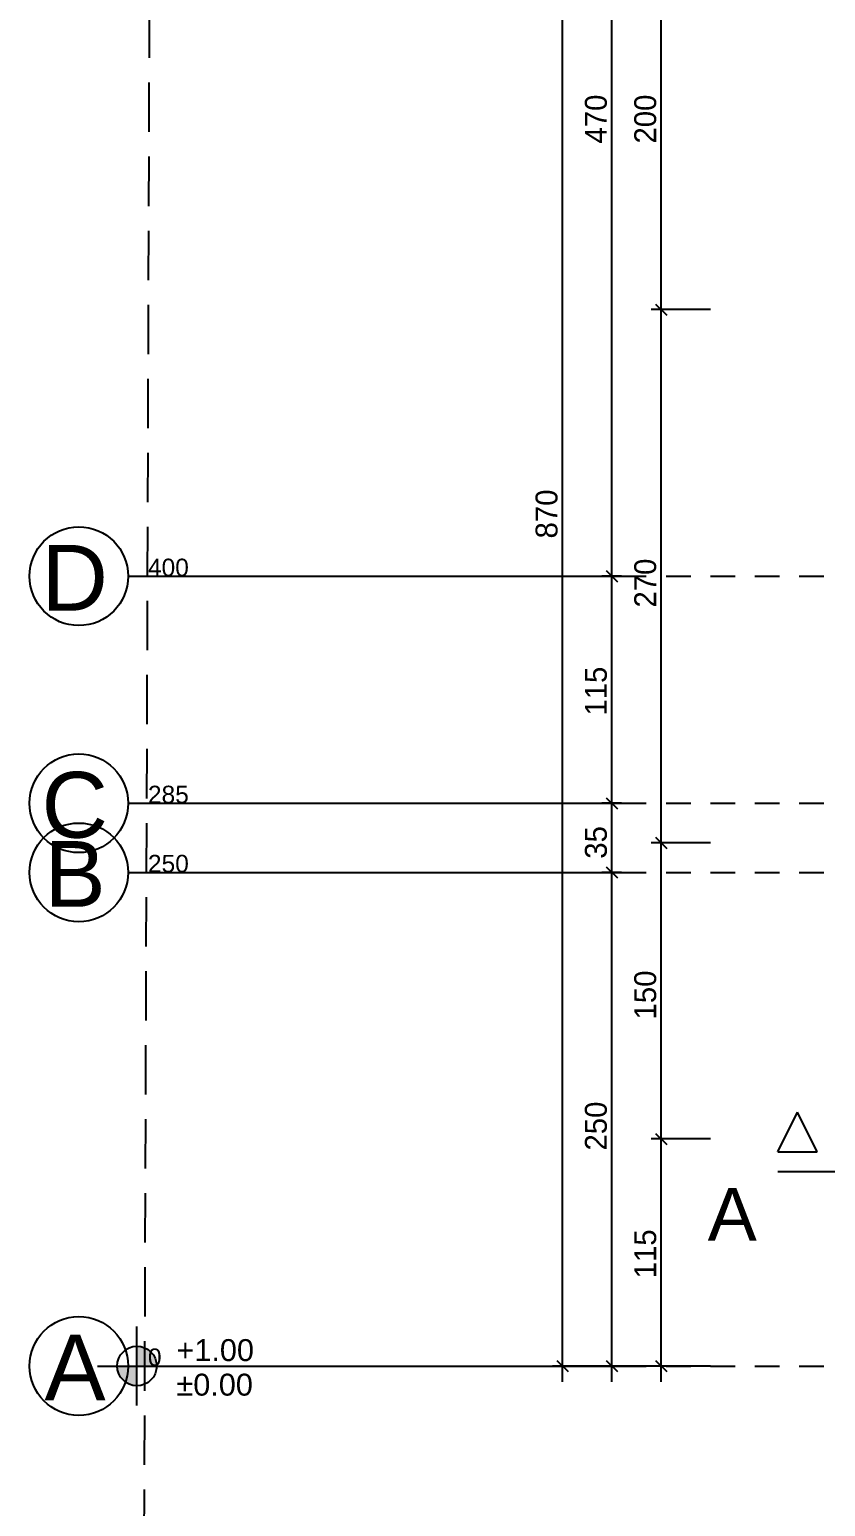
# Model space of a CAD drawing. Header units: metres. Extents: x -220 to 294, y -29 to 18.
# Drawn here: x -90.38 to -86.35, y -0.91 to 6.57 of the extents above; entities that cross this region are included whole.
import ezdxf

# ---------------------------------------------------------------- set-up
doc = ezdxf.new("R2010")
doc.units = ezdxf.units.M
doc.header["$MEASUREMENT"] = 0
for name, pattern in [('CENTER2', [1.125, 0.75, -0.125, 0.125, -0.125]), ('DASHED2', [0.375, 0.25, -0.125]), ('HIDDEN2', [0.1875, 0.125, -0.0625])]:
    doc.linetypes.add(name, pattern=pattern)
for name, color, linetype in [('Aks', 7, 'Continuous'), ('Cizgi', 7, 'Continuous'), ('Kot', 7, 'Continuous'), ('Olculendirme', 7, 'Continuous'), ('Standart', 7, 'Continuous')]:
    doc.layers.add(name, color=color, linetype=linetype)
doc.styles.add('arial_1_18', font='arial.ttf', dxfattribs={"height": 0.2})
doc.styles.add('comic sans ms_1_18', font='comic.ttf', dxfattribs={"height": 0.2})

msp = doc.modelspace()

# ---------------------------------------------------------------- hatches: boundary and pattern name
at = {"layer": 'Kot', "linetype": 'Continuous', "lineweight": -3}
for points in [[(-89.7386, -0.2), (-89.7393, -0.1888), (-89.7411, -0.1777), (-89.7442, -0.167), (-89.7485, -0.1566), (-89.754, -0.1468), (-89.7604, -0.1377), (-89.7679, -0.1293), (-89.7763, -0.1218), (-89.7854, -0.1153), (-89.7952, -0.1099), (-89.8056, -0.1056), (-89.8164, -0.1025), (-89.8274, -0.1006), (-89.8386, -0.1), (-89.8386, -0.2)], [(-89.9386, -0.2), (-89.938, -0.2112), (-89.9361, -0.2223), (-89.933, -0.233), (-89.9287, -0.2434), (-89.9233, -0.2532), (-89.9168, -0.2623), (-89.9093, -0.2707), (-89.901, -0.2782), (-89.8918, -0.2847), (-89.882, -0.2901), (-89.8717, -0.2944), (-89.8609, -0.2975), (-89.8498, -0.2994), (-89.8386, -0.3), (-89.8386, -0.2)]]:
    msp.add_hatch(color=216, dxfattribs=at).paths.add_polyline_path(points)

# ---------------------------------------------------------------- linework, layer by layer
at = {"layer": 'Aks', "color": 248, "linetype": 'Continuous', "lineweight": -3}
for points in [[(-89.883, 3.8), (-87.383, 3.8)], [(-89.883, 2.65), (-87.383, 2.65)], [(-89.883, 2.3), (-87.383, 2.3)], [(-89.883, -0.2), (-87.383, -0.2)]]:
    msp.add_lwpolyline(points, dxfattribs=at)
at = {"layer": 'Aks', "color": 248, "linetype": 'HIDDEN2', "lineweight": -3}
for points in [[(-87.383, 3.8), (-70.2342, 3.8)], [(-87.383, 2.65), (-70.2342, 2.65)], [(-87.383, 2.3), (-70.2342, 2.3)], [(-87.383, -0.2), (-70.2342, -0.2)]]:
    msp.add_lwpolyline(points, dxfattribs=at)
at = {"layer": 'Aks', "color": 115, "linetype": 'Continuous', "lineweight": -3}
for centre in [(-90.133, 3.8), (-90.133, 2.65), (-90.133, 2.3), (-90.133, -0.2)]:
    msp.add_circle(centre, 0.25, dxfattribs=at)
at = {"layer": 'Cizgi', "color": 1, "linetype": 'DASHED2', "lineweight": -3}
msp.add_lwpolyline([(-89.8105, -3.7), (-89.7566, 12.0099)], dxfattribs=at)
at = {"layer": 'Kot', "color": 216, "linetype": 'Continuous', "lineweight": -3}
for points in [[(-89.8386, -0.4), (-89.8386, 0)], [(-90.0386, -0.2), (-89.6386, -0.2)], [(-89.6386, -0.2), (-89.1867, -0.2)]]:
    msp.add_lwpolyline(points, dxfattribs=at)
msp.add_circle((-89.8386, -0.2), 0.1, dxfattribs=at)
at = {"layer": 'Olculendirme', "color": 47, "linetype": 'Continuous', "lineweight": -3}
for points in [[(-87.683, -0.28), (-87.683, 8.58)], [(-87.433, -0.28), (-87.433, 8.58)], [(-87.183, -0.28), (-87.183, 8.58)], [(-86.933, 5.15), (-87.233, 5.15)], [(-87.383, 3.8), (-87.483, 3.8)], [(-87.383, 2.65), (-87.483, 2.65)], [(-86.933, 2.45), (-87.233, 2.45)], [(-87.383, 2.3), (-87.483, 2.3)], [(-86.933, 0.95), (-87.233, 0.95)], [(-87.633, -0.2), (-87.733, -0.2)], [(-87.183, -0.2), (-87.683, -0.2)], [(-87.383, -0.2), (-87.483, -0.2)], [(-86.933, -0.2), (-87.233, -0.2)]]:
    msp.add_lwpolyline(points, dxfattribs=at)
at = {"layer": 'Olculendirme', "color": 59, "linetype": 'Continuous', "lineweight": -3}
for points in [[(-87.2113, 5.1783), (-87.1547, 5.1217)], [(-87.4613, 3.8283), (-87.4047, 3.7717)], [(-87.4613, 2.6783), (-87.4047, 2.6217)], [(-87.2113, 2.4783), (-87.1547, 2.4217)], [(-87.4613, 2.3283), (-87.4047, 2.2717)], [(-87.2113, 0.9783), (-87.1547, 0.9217)], [(-87.7113, -0.1717), (-87.6547, -0.2283)], [(-87.4613, -0.1717), (-87.4047, -0.2283)], [(-87.2113, -0.1717), (-87.1547, -0.2283)]]:
    msp.add_lwpolyline(points, dxfattribs=at)
at = {"layer": 'Standart', "color": 250, "linetype": 'Continuous', "lineweight": -3}
for points in [[(-86.5924, 0.8855), (-86.4924, 1.0855)], [(-86.3924, 0.8855), (-86.4924, 1.0855)], [(-86.5924, 0.8855), (-86.3924, 0.8855)]]:
    msp.add_lwpolyline(points, dxfattribs=at)
at = {"layer": 'Standart', "color": 250, "linetype": 'CENTER2', "lineweight": -3}
msp.add_lwpolyline([(-86.5924, 0.7855), (-69.283, 0.7855)], dxfattribs=at)

# ---------------------------------------------------------------- texts
at = {"layer": 'Aks', "color": 19, "linetype": 'Continuous', "lineweight": -3, "style": 'arial_1_18'}
for s, p in [('D', (-90.322, 3.6256)), ('C', (-90.322, 2.4756)), ('B', (-90.3076, 2.1256)), ('A', (-90.3076, -0.3744))]:
    msp.add_text(s, height=0.3333, dxfattribs=at).set_placement(p)
at = {"layer": 'Aks', "color": 250, "linetype": 'Continuous', "lineweight": -3, "style": 'arial_1_18'}
for s, height, p in [('400', 0.08889, (-89.783, 3.8)), ('285', 0.08889, (-89.783, 2.65)), ('250', 0.08889, (-89.783, 2.3)), ('0', 0.0889, (-89.783, -0.2))]:
    msp.add_text(s, height=height, dxfattribs=at).set_placement(p)
at = {"layer": 'Kot', "color": 19, "linetype": 'Continuous', "lineweight": -3, "style": 'arial_1_18'}
for s, p in [('+1.00', (-89.6386, -0.175)), ('±0.00', (-89.6386, -0.35))]:
    msp.add_text(s, height=0.11111, dxfattribs=at).set_placement(p)
at = {"layer": 'Olculendirme', "color": 19, "linetype": 'Continuous', "lineweight": -3, "style": 'comic sans ms_1_18'}
for s, p in [('470', (-87.458, 5.9912)), ('200', (-87.208, 5.9912)), ('870', (-87.708, 3.9912)), ('270', (-87.208, 3.6412)), ('115', (-87.458, 3.094)), ('35', (-87.458, 2.3691)), ('150', (-87.208, 1.5551)), ('250', (-87.458, 0.8912)), ('115', (-87.208, 0.244))]:
    msp.add_text(s, height=0.11111, rotation=90, dxfattribs=at).set_placement(p)
at = {"layer": 'Standart', "color": 19, "linetype": 'Continuous', "lineweight": -3, "style": 'arial_1_18'}
msp.add_text('A', height=0.2667, dxfattribs=at).set_placement((-86.9468, 0.4355))

doc.saveas('drawing.dxf')
